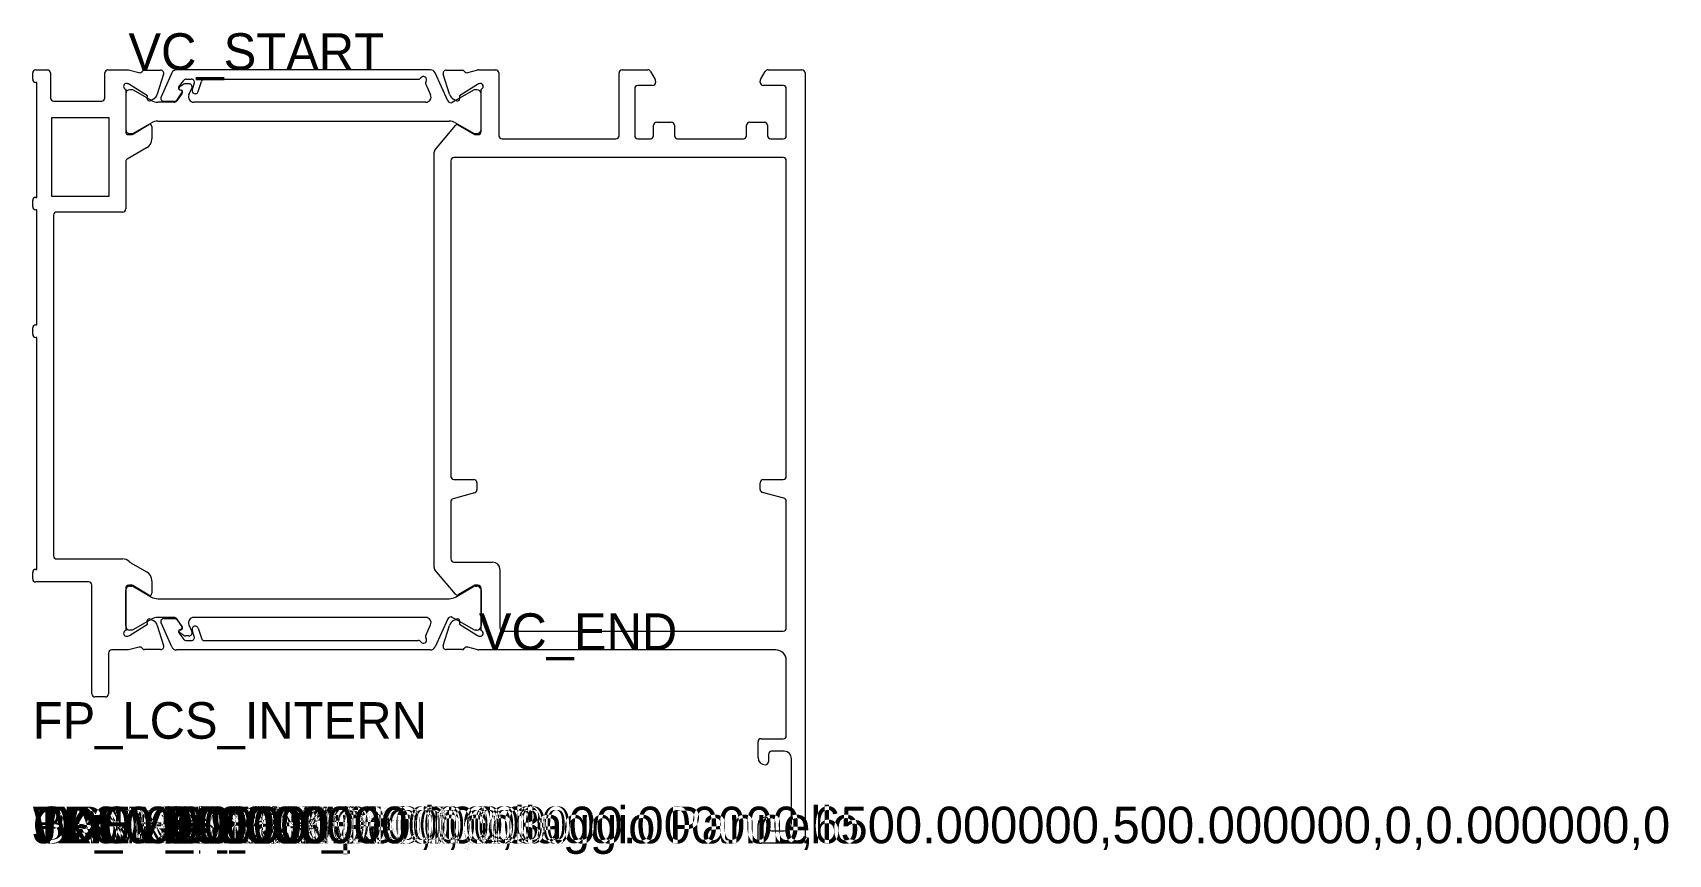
# Model space of a CAD drawing. Header units: metres. Extents: x 108 to 265, y 95 to 174.
import ezdxf

# ---------------------------------------------------------------- set-up
doc = ezdxf.new("R2010")
doc.units = ezdxf.units.M

msp = doc.modelspace()

# ---------------------------------------------------------------- linework, layer by layer
for p, q in [((108.175396, 169.204914), (108.175396, 169.804914)), ((108.475396, 170.104914), (109.575396, 170.104914)), ((109.875396, 169.804914), (109.875396, 167.404914)), ((115.075654, 167.404914), (115.075654, 169.804914)), ((115.375654, 170.104914), (117.336843, 170.104914)), ((117.336843, 170.104914), (118.336636, 169.841383)), ((118.862366, 170.080429), (120.41346, 170.080429)), ((120.699729, 169.690708), (120.097765, 167.770039)), ((121.474093, 169.808294), (120.458127, 167.526396)), ((146.220798, 170.104914), (121.930866, 170.104925)), ((122.158801, 168.482331), (122.629063, 169.094684)), ((122.866821, 169.211961), (123.351015, 169.212245)), ((124.607305, 169.204925), (145.062944, 169.204914)), ((147.894793, 167.129138), (146.674438, 169.815176)), ((148.053801, 167.770039), (147.451836, 169.690708)), ((147.738106, 170.080429), (149.2892, 170.080429)), ((149.81493, 169.841383), (150.777133, 170.095006)), ((150.853597, 170.104914), (150.777133, 170.095006)), ((150.853597, 170.104914), (152.480571, 170.104914)), ((152.780571, 169.804914), (152.780571, 163.803803)), ((164.275912, 163.803803), (164.275912, 169.804914)), ((164.575912, 170.104914), (167.025356, 170.104914)), ((167.285164, 169.954914), (167.735719, 169.174529)), ((167.775912, 169.024529), (167.775912, 168.904914)), ((177.775912, 168.904914), (177.775912, 169.024529)), ((177.816104, 169.174529), (178.266659, 169.954914)), ((178.526467, 170.104914), (181.775912, 170.104914)), ((182.075912, 169.804914), (182.075912, 96.604914)), ((108.575396, 168.904914), (108.475396, 168.904914)), ((108.575396, 157.904914), (108.575396, 168.904914)), ((117.113936, 168.804914), (117.075654, 168.804914)), ((117.075654, 168.239228), (117.075654, 164.204914)), ((117.075654, 167.804764), (117.075654, 164.404764)), ((119.143544, 167.627438), (117.435447, 168.711501)), ((117.655268, 168.204764), (117.475654, 168.204764)), ((119.535623, 167.165538), (117.80527, 168.164571)), ((119.131447, 167.339016), (119.143544, 167.627438)), ((122.479262, 167.85974), (121.950511, 167.128914)), ((121.984383, 167.2382), (122.451225, 167.904861)), ((122.6222, 168.718872), (122.236585, 168.472611)), ((122.372533, 168.134249), (122.25852, 168.169387)), ((122.269521, 168.204011), (122.380956, 168.166548)), ((123.121652, 168.765976), (122.783719, 168.766033)), ((123.123352, 167.699382), (123.397942, 168.349204)), ((123.636483, 168.819462), (123.439601, 168.214079)), ((124.010475, 168.029414), (124.321722, 168.996808)), ((145.790689, 168.722874), (146.242487, 167.70812)), ((150.346394, 168.16456), (148.616041, 167.165526)), ((150.716119, 168.711501), (149.008022, 167.627438)), ((149.008022, 167.627438), (149.020119, 167.339016)), ((150.676009, 168.204753), (150.496395, 168.204753)), ((151.075912, 168.804914), (151.03763, 168.804914)), ((151.075912, 164.204914), (151.075912, 168.239228)), ((151.076009, 164.404753), (151.076009, 167.804753)), ((165.775912, 168.304914), (165.775912, 163.803803)), ((167.475912, 168.604914), (166.075912, 168.604914)), ((179.975912, 168.604914), (178.075912, 168.604914)), ((180.275912, 163.803803), (180.275912, 168.304914)), ((110.175396, 167.104914), (114.775654, 167.104914)), ((119.704995, 167.300321), (119.423925, 167.153392)), ((121.707455, 167.004764), (120.135629, 167.004764)), ((120.733951, 167.104381), (121.740405, 167.110288)), ((145.785714, 167.004752), (123.58392, 167.004763)), ((148.616041, 167.165526), (148.317916, 166.993418)), ((148.727641, 167.153392), (148.44657, 167.300321)), ((115.475654, 165.507135), (109.975396, 165.507135)), ((109.975396, 165.507135), (109.975396, 158.002692)), ((115.475654, 158.002692), (115.475654, 165.507135)), ((117.749781, 163.947764), (119.272646, 164.862794)), ((117.805269, 164.044957), (119.535654, 165.043995)), ((119.575654, 164.69136), (119.575654, 163.500769)), ((120.135656, 165.204764), (148.01607, 165.204719)), ((146.646098, 162.428401), (148.622703, 164.784027)), ((148.616068, 165.04395), (150.346394, 164.044945)), ((148.875912, 164.828674), (150.475912, 163.904914)), ((167.575912, 163.803803), (167.575912, 164.805314)), ((167.875912, 165.105314), (169.275912, 165.105314)), ((169.575912, 164.805314), (169.575912, 163.803803)), ((176.475912, 163.803803), (176.475912, 164.805314)), ((176.775912, 165.105314), (178.175912, 165.105314)), ((178.475912, 164.805314), (178.475912, 163.803803)), ((117.375654, 163.904914), (117.595269, 163.904914)), ((117.475654, 164.004764), (117.655269, 164.004764)), ((150.475912, 163.904914), (150.775912, 163.904914)), ((150.496394, 164.004753), (150.676009, 164.004753)), ((153.080571, 163.503803), (163.975912, 163.503803)), ((166.075912, 163.503803), (167.275912, 163.503803)), ((169.875912, 163.503803), (176.175912, 163.503803)), ((178.775912, 163.503803), (179.975912, 163.503803)), ((117.075654, 161.306838), (117.075654, 156.802692)), ((119.075654, 162.634743), (117.225654, 161.566645)), ((146.575912, 122.474263), (146.575912, 162.235565)), ((148.175912, 161.403803), (148.175912, 131.203803)), ((179.975912, 161.703803), (148.475912, 161.703803)), ((180.275912, 131.203803), (180.275912, 161.403803)), ((108.175396, 157.004914), (108.175396, 157.604914)), ((108.475396, 157.904914), (108.575396, 157.904914)), ((108.575396, 156.704914), (108.475396, 156.704914)), ((108.575396, 145.704914), (108.575396, 156.704914)), ((109.975396, 158.002692), (115.475654, 158.002692)), ((116.775654, 156.502692), (110.475396, 156.502692)), ((110.175396, 156.202692), (110.175396, 123.607135)), ((108.475396, 145.704914), (108.575396, 145.704914)), ((108.175396, 144.804914), (108.175396, 145.404914)), ((108.575396, 144.504914), (108.475396, 144.504914)), ((108.575396, 122.307195), (108.575396, 144.504914)), ((148.475912, 130.903803), (150.375912, 130.903803)), ((150.675912, 130.603803), (150.675912, 129.907206)), ((177.775912, 129.960796), (177.775912, 130.603803)), ((178.075912, 130.903803), (179.975912, 130.903803)), ((148.175912, 128.776937), (148.175912, 123.306025)), ((150.453557, 129.617429), (148.398266, 129.066715)), ((180.053557, 129.120305), (177.998266, 129.671018)), ((180.275912, 116.704914), (180.275912, 128.830527)), ((108.475396, 122.307195), (108.575396, 122.307195)), ((110.475396, 123.307135), (116.752778, 123.307135)), ((117.575654, 122.94111), (119.075654, 122.075084)), ((148.622703, 119.925801), (146.646098, 122.281426)), ((148.475912, 123.006025), (152.180571, 123.006025)), ((152.880571, 122.306025), (152.880571, 116.704914)), ((108.175396, 121.404914), (108.175396, 122.007195)), ((113.525654, 121.104914), (108.475396, 121.104914)), ((113.825654, 110.404914), (113.825654, 120.804914)), ((117.075654, 120.504914), (117.075654, 116.470599)), ((117.595269, 120.804914), (117.375654, 120.804914)), ((117.475556, 120.705069), (117.655172, 120.705069)), ((119.272646, 119.847034), (117.749781, 120.762064)), ((117.805172, 120.664877), (119.535556, 119.665838)), ((119.575654, 121.209059), (119.575654, 120.018467)), ((148.61597, 119.665884), (150.346296, 120.664888)), ((150.475912, 120.804914), (148.875912, 119.881153)), ((150.775912, 120.804914), (150.475912, 120.804914)), ((150.496296, 120.70508), (150.675912, 120.70508)), ((151.075912, 120.404914), (151.075912, 120.504914)), ((117.075556, 116.905069), (117.075556, 120.305069)), ((120.135558, 119.505069), (148.015972, 119.505114)), ((151.075912, 116.470599), (151.075912, 120.404914)), ((151.075912, 120.30508), (151.075912, 116.90508)), ((119.535525, 117.544296), (117.805172, 116.545262)), ((119.143544, 117.08239), (119.131447, 117.370811)), ((119.423925, 117.556436), (119.704995, 117.409507)), ((121.707357, 117.705069), (120.135531, 117.705069)), ((120.733854, 117.605453), (121.740307, 117.599545)), ((122.479164, 116.850093), (121.950414, 117.58092)), ((121.984285, 117.471633), (122.451127, 116.804972)), ((145.785616, 117.705082), (123.583822, 117.70507)), ((147.894696, 117.580695), (146.674341, 114.894657)), ((148.615943, 117.544307), (148.317818, 117.716415)), ((148.44657, 117.409507), (148.727641, 117.556436)), ((150.346296, 116.545274), (148.615943, 117.544307)), ((149.020119, 117.370811), (149.008022, 117.08239)), ((117.075654, 115.904914), (117.113936, 115.904914)), ((117.435447, 115.998327), (119.143544, 117.08239)), ((117.655171, 116.505069), (117.475556, 116.505069)), ((120.097765, 116.939788), (120.699729, 115.01912)), ((121.473995, 114.90154), (120.458029, 117.183437)), ((122.158704, 116.227502), (122.628965, 115.615149)), ((122.622103, 115.990961), (122.236488, 116.237222)), ((122.372435, 116.575584), (122.258422, 116.540446)), ((122.269423, 116.505823), (122.380858, 116.543286)), ((123.121554, 115.943857), (122.783622, 115.943801)), ((123.123254, 117.010451), (123.397845, 116.360629)), ((123.636385, 115.890371), (123.439503, 116.495754)), ((124.010378, 116.680419), (124.321625, 115.713025)), ((145.790591, 115.986959), (146.242389, 117.001713)), ((147.451836, 115.01912), (148.053801, 116.939788)), ((149.008022, 117.08239), (150.716119, 115.998327)), ((150.675912, 116.50508), (150.496297, 116.50508)), ((151.03763, 115.904914), (151.075912, 115.904914)), ((153.180571, 116.404914), (179.975912, 116.404914)), ((115.425654, 114.304914), (115.425654, 110.404914)), ((117.336843, 114.604914), (115.725654, 114.604914)), ((118.363312, 114.875476), (117.336843, 114.604914)), ((120.41346, 114.629399), (118.859561, 114.629399)), ((146.2207, 114.60492), (121.930768, 114.604908)), ((122.866723, 115.497872), (123.350918, 115.497589)), ((124.607208, 115.504908), (145.062847, 115.50492)), ((149.2892, 114.629399), (147.738106, 114.629399)), ((150.777133, 114.614822), (149.81493, 114.868445)), ((150.777133, 114.614822), (150.853597, 114.604914)), ((179.275912, 114.604914), (150.853597, 114.604914)), ((180.275912, 106.404914), (180.275912, 113.604914)), ((115.125654, 110.104914), (114.125654, 110.104914)), ((177.575912, 104.304914), (177.575912, 105.804914)), ((177.875912, 106.104914), (179.975912, 106.104914)), ((180.075912, 104.904914), (178.875912, 104.904914)), ((178.575912, 104.604914), (178.575912, 103.904914)), ((180.775912, 98.004914), (180.775912, 104.204914)), ((177.575912, 96.404914), (177.575912, 97.904914)), ((178.575912, 98.304914), (178.575912, 97.604914)), ((178.875912, 97.304914), (180.075912, 97.304914)), ((181.575912, 96.104914), (177.875912, 96.104914))]:
    msp.add_line(p, q)
for centre, radius, start, end in [((108.475396, 169.804914), 0.3, 90, 180), ((108.475396, 169.204914), 0.3, 180, 270), ((109.575396, 169.804914), 0.3, 0, 90), ((115.375654, 169.804914), 0.3, 90, 180), ((118.426357, 170.127652), 0.3, 252.598279, 330.367342), ((118.860964, 169.880434), 0.2, 90, 150.367342), ((120.41346, 169.780429), 0.3, 342.598279, 90), ((121.930866, 169.604925), 0.5, 90, 156), ((122.866996, 168.911961), 0.3, 90, 142.477243), ((123.351191, 168.912245), 0.3, 341.984494, 90), ((124.607305, 168.904925), 0.3, 90, 162.165067), ((145.062944, 169.504914), 0.3, 270, 325.309708), ((145.556289, 169.16343), 0.3, 327.934316, 145.309708), ((146.220798, 169.604914), 0.5, 24.86771, 90), ((147.738106, 169.780429), 0.3, 90, 197.401721), ((149.290602, 169.880434), 0.2, 29.632658, 90), ((149.725209, 170.127652), 0.3, 209.632658, 287.401721), ((152.480571, 169.804914), 0.3, 0, 90), ((164.575912, 169.804914), 0.3, 90, 180), ((167.025356, 169.804914), 0.3, 30, 90), ((167.475912, 169.024529), 0.3, 0, 30), ((178.075912, 169.024529), 0.3, 150, 180), ((178.526467, 169.804914), 0.3, 90, 150), ((181.775912, 169.804914), 0.3, 0, 90), ((117.175654, 168.522071), 0.3, 109.471221, 250.528779), ((117.475654, 167.804764), 0.4, 90, 180), ((117.113936, 168.204914), 0.6, 57.598279, 90), ((117.655268, 167.904764), 0.3, 59.999655, 90), ((119.33438, 168.009295), 0.8, 297.598279, 342.598279), ((120.73219, 167.404375), 0.3, 156, 270), ((122.317424, 168.360516), 0.2, 142.477243, 252.871294), ((122.31732, 168.346191), 0.15, 122.563134, 251.418085), ((122.328355, 167.990902), 0.15, 324.997646, 72.871294), ((122.317224, 167.976974), 0.2, 324.114388, 71.418085), ((122.783669, 168.466033), 0.3, 90, 122.563134), ((123.58392, 167.504763), 0.5, 157.092865, 270), ((123.121601, 168.465976), 0.3, 337.092865, 90), ((123.724892, 168.121297), 0.3, 161.984494, 342.165067), ((146.064753, 168.844895), 0.3, 147.934316, 204), ((145.785714, 167.504752), 0.5, 270, 24), ((148.817186, 168.009295), 0.8, 197.401721, 242.401721), ((150.496395, 167.904753), 0.3, 90, 120.000345), ((150.676009, 167.804753), 0.4, 0, 90), ((151.03763, 168.204914), 0.6, 90, 122.401721), ((150.975912, 168.522071), 0.3, 289.471221, 70.528779), ((166.075912, 168.304914), 0.3, 90, 180), ((167.475912, 168.904914), 0.3, 270, 0), ((178.075912, 168.904914), 0.3, 180, 270), ((179.975912, 168.304914), 0.3, 0, 90), ((110.175396, 167.404914), 0.3, 180, 270), ((114.775654, 167.404914), 0.3, 270, 0), ((119.331271, 167.330635), 0.2, 180, 297.598279), ((120.135629, 168.204764), 1.2, 239.999655, 270), ((121.707455, 167.304764), 0.3, 270, 324.114388), ((121.738644, 167.410283), 0.3, 270, 324.997646), ((148.167925, 167.253231), 0.3, 204.433855, 299.997915), ((148.820295, 167.330635), 0.2, 242.401721, 0), ((117.475654, 164.404764), 0.4, 180, 270), ((119.375654, 164.69136), 0.2, 0, 121), ((120.135654, 164.004764), 1.2, 90, 120), ((148.016068, 164.004719), 1.2, 60, 90), ((148.775912, 164.655469), 0.2, 60, 140), ((150.676009, 164.404753), 0.4, 270, 0), ((167.875912, 164.805314), 0.3, 90, 180), ((169.275912, 164.805314), 0.3, 0, 90), ((176.775912, 164.805314), 0.3, 90, 180), ((178.175912, 164.805314), 0.3, 0, 90), ((117.375654, 164.204914), 0.3, 180, 270), ((117.595269, 164.204914), 0.3, 270, 301), ((117.655269, 164.304764), 0.3, 270, 300), ((118.575654, 163.500769), 1, 300, 0), ((150.496394, 164.304753), 0.3, 240, 270), ((150.775912, 164.204914), 0.3, 270, 0), ((153.080571, 163.803803), 0.3, 180, 270), ((163.975912, 163.803803), 0.3, 270, 0), ((166.075912, 163.803803), 0.3, 180, 270), ((167.275912, 163.803803), 0.3, 270, 0), ((169.875912, 163.803803), 0.3, 180, 270), ((176.175912, 163.803803), 0.3, 270, 0), ((178.775912, 163.803803), 0.3, 180, 270), ((179.975912, 163.803803), 0.3, 270, 0), ((117.375654, 161.306838), 0.3, 120, 180), ((146.875912, 162.235565), 0.3, 140, 180), ((148.475912, 161.403803), 0.3, 90, 180), ((179.975912, 161.403803), 0.3, 0, 90), ((108.475396, 157.604914), 0.3, 90, 180), ((108.475396, 157.004914), 0.3, 180, 270), ((110.475396, 156.202692), 0.3, 90, 180), ((116.775654, 156.802692), 0.3, 270, 0), ((108.475396, 145.404914), 0.3, 90, 180), ((108.475396, 144.804914), 0.3, 180, 270), ((148.475912, 131.203803), 0.3, 180, 270), ((150.375912, 130.603803), 0.3, 0, 90), ((150.375912, 129.907206), 0.3, 285, 0), ((178.075912, 130.603803), 0.3, 90, 180), ((178.075912, 129.960796), 0.3, 180, 255), ((179.975912, 131.203803), 0.3, 270, 0), ((148.475912, 128.776937), 0.3, 105, 180), ((179.975912, 128.830527), 0.3, 0, 75), ((108.475396, 122.007195), 0.3, 90, 180), ((110.475396, 123.607135), 0.3, 180, 270), ((116.752778, 122.307135), 1, 48.590378, 90), ((118.075654, 123.807135), 1, 228.590378, 240), ((118.575654, 121.209059), 1, 0, 60), ((146.875912, 122.474263), 0.3, 180, 220), ((148.475912, 123.306025), 0.3, 180, 270), ((152.180571, 122.306025), 0.7, 0, 90), ((108.475396, 121.404914), 0.3, 180, 270), ((113.525654, 120.804914), 0.3, 0, 90), ((117.475556, 120.305069), 0.4, 90, 180), ((117.375654, 120.504914), 0.3, 90, 180), ((117.595269, 120.504914), 0.3, 59, 90), ((117.655172, 120.405069), 0.3, 60, 90), ((150.496296, 120.40508), 0.3, 90, 120), ((150.675912, 120.30508), 0.4, 0, 90), ((150.775912, 120.504914), 0.3, 0, 90), ((119.375654, 120.018467), 0.2, 239, 0), ((120.135556, 120.705069), 1.2, 240, 270), ((148.01597, 120.705114), 1.2, 270, 300), ((148.775912, 120.054358), 0.2, 220, 300), ((119.331271, 117.379193), 0.2, 62.401721, 180), ((120.135531, 116.505069), 1.2, 90, 120.000345), ((119.33438, 116.700533), 0.8, 17.401721, 62.401721), ((120.732093, 117.305458), 0.3, 90, 204), ((121.707357, 117.405069), 0.3, 35.885612, 90), ((121.738546, 117.29955), 0.3, 35.002354, 90), ((123.583822, 117.20507), 0.5, 90, 202.907135), ((145.785616, 117.205082), 0.5, 336, 90), ((148.167828, 117.456602), 0.3, 60.002085, 155.566145), ((148.817186, 116.700533), 0.8, 117.598279, 162.598279), ((148.820295, 117.379193), 0.2, 0, 117.598279), ((117.175654, 116.187757), 0.3, 109.471221, 250.528779), ((117.475556, 116.905069), 0.4, 180, 270), ((117.113936, 116.504914), 0.6, 270, 302.401721), ((117.655171, 116.805069), 0.3, 270, 300.000345), ((122.317326, 116.349317), 0.2, 107.128706, 217.522757), ((122.317222, 116.363642), 0.15, 108.581915, 237.436866), ((122.328258, 116.718931), 0.15, 287.128706, 35.002354), ((122.317126, 116.732859), 0.2, 288.581915, 35.885612), ((122.783571, 116.243801), 0.3, 237.436866, 270), ((123.121504, 116.243857), 0.3, 270, 22.907135), ((123.351093, 115.797589), 0.3, 270, 18.015506), ((123.724795, 116.588537), 0.3, 17.834933, 198.015506), ((146.064655, 115.864938), 0.3, 156, 212.065684), ((150.496297, 116.80508), 0.3, 239.999655, 270), ((150.675912, 116.90508), 0.4, 270, 0), ((151.03763, 116.504914), 0.6, 237.598279, 270), ((150.975912, 116.187757), 0.3, 289.471221, 70.528779), ((153.180571, 116.704914), 0.3, 180, 270), ((179.975912, 116.704914), 0.3, 270, 0), ((115.725654, 114.304914), 0.3, 90, 180), ((118.426357, 114.582175), 0.3, 29.632658, 102.131204), ((118.860964, 114.829394), 0.2, 209.632658, 270), ((120.41346, 114.929399), 0.3, 270, 17.401721), ((121.930768, 115.104908), 0.5, 204, 270), ((122.866899, 115.797872), 0.3, 217.522757, 270), ((124.607207, 115.804908), 0.3, 197.834933, 270), ((145.062847, 115.20492), 0.3, 34.690292, 90), ((145.556191, 115.546404), 0.3, 214.690292, 32.065684), ((146.2207, 115.10492), 0.5, 270, 335.13229), ((147.738106, 114.929399), 0.3, 162.598279, 270), ((149.290602, 114.829394), 0.2, 270, 330.367342), ((149.725209, 114.582175), 0.3, 72.598279, 150.367342), ((179.275912, 113.604914), 1, 0, 90), ((114.125654, 110.404914), 0.3, 180, 270), ((115.125654, 110.404914), 0.3, 270, 0), ((177.875912, 105.804914), 0.3, 90, 180), ((178.875912, 104.604914), 0.3, 90, 180), ((179.975912, 106.404914), 0.3, 270, 0), ((180.075912, 104.204914), 0.7, 0, 90), ((178.275912, 104.304914), 0.7, 180, 270), ((178.275912, 103.904914), 0.3, 270, 0), ((178.275912, 97.904914), 0.7, 90, 180), ((178.275912, 98.304914), 0.3, 0, 90), ((178.875912, 97.604914), 0.3, 180, 270), ((180.075912, 98.004914), 0.7, 270, 0), ((177.875912, 96.404914), 0.3, 180, 270), ((181.575912, 96.604914), 0.5, 270, 0)]:
    msp.add_arc(centre, radius, start, end)

# ---------------------------------------------------------------- texts
for tag, p in [('VC_START', (117.336843, 170.104914)), ('VC_END', (150.853597, 114.604914)), ('FP_LCS_INTERN', (108.175396, 106.104914)), ('WY:0.000000', (108.175396, 96.104914)), ('WX:0.000000', (108.175396, 96.104914)), ('WY:0.000000', (108.175396, 96.104914)), ('JY:0.000000', (108.175396, 96.104914)), ('JX:0.000000', (108.175396, 96.104914)), ('JY:0.000000', (108.175396, 96.104914)), ('TDEV:0.000000', (108.175396, 96.104914)), ('TDEV2:0.000000', (108.175396, 96.104914)), ('TDEV3:0.000000', (108.175396, 96.104914)), ('TDEV4:0.000000', (108.175396, 96.104914)), ('TDEV5:0.000000', (108.175396, 96.104914)), ('OPTI:500.000000,1,0,3000.000000,6500.000000,500.000000,0,0.000000,0', (108.175396, 96.104914)), ('GLASS_MIN:0.000000', (108.175396, 96.104914)), ('GLASS_MAX:0.000000', (108.175396, 96.104914)), ('DESC:Anta Z per incollaggio Pannello', (108.175396, 96.104914)), ('DENS:1.850000', (108.175396, 96.104914)), ('FRONT_VIEW', (108.175396, 96.104914)), ('BL01:6800.000000,,1', (108.175396, 96.104914)), ('PANE_WIDTH:0.000000', (108.175396, 96.104914)), ('FP_LCS_ORIG', (108.175396, 96.104914)), ('FP_LCS_HOT', (118.175396, 96.104914))]:
    msp.add_attdef(tag, p, '', height=3.5)

doc.saveas('drawing.dxf')
